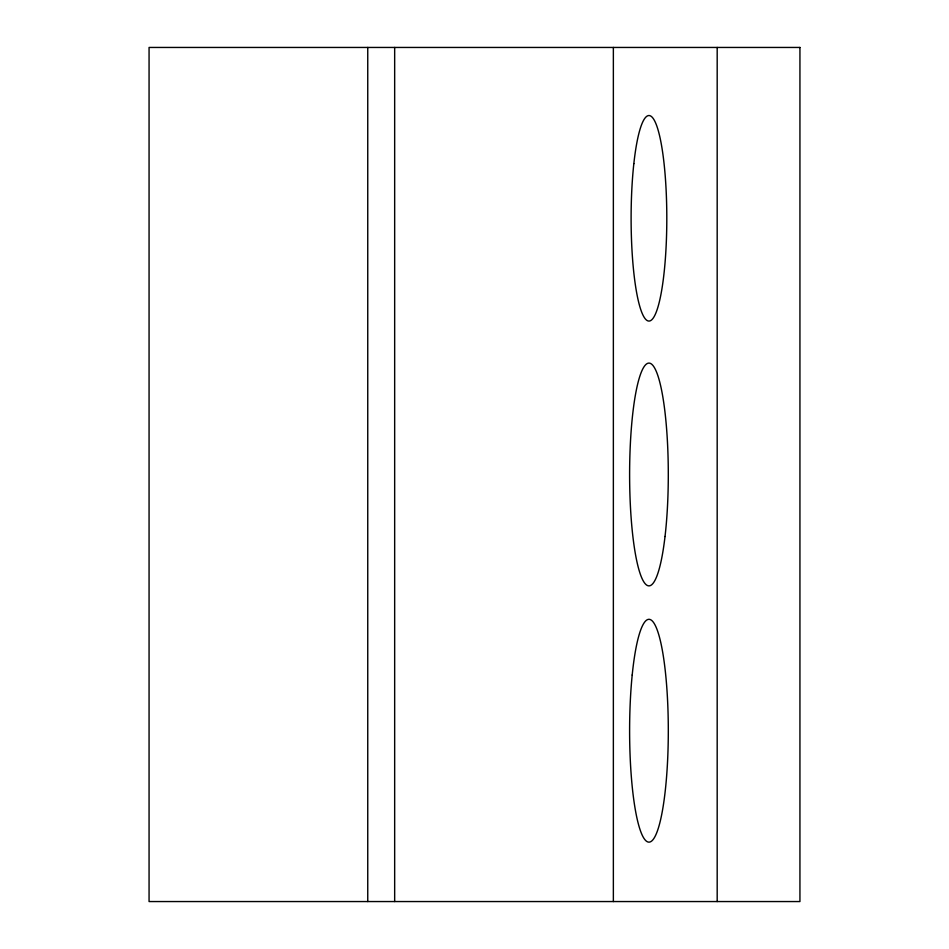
<?xml version="1.0" encoding="UTF-8"?>
<svg xmlns="http://www.w3.org/2000/svg" width="949" height="949" viewBox="0 0 949 949"><rect width="100%" height="100%" fill="white"/><g stroke="black" fill="none" stroke-linecap="round" stroke-linejoin="round"><path stroke-width="1.42" d="M717.183 47.45L717.183 901.55M613.362 47.45L613.362 901.55M394.665 47.45L394.665 901.55M367.749 47.45L367.749 901.55M799.936 47.45L149.064 47.45L149.064 901.55L799.936 901.55L799.936 47.45M632.2 675.024A111.401 19.348 90 0 0 648.95 842.131A111.401 19.348 90 0 0 665.712 675.024A111.401 19.348 90 0 0 632.2 675.024M665.024 536.493A111.401 19.348 -90 0 0 650.243 363.348A111.401 19.348 -90 0 0 631.595 523.658A111.401 19.348 -90 0 0 665.024 536.493M633.837 163.655A102.789 17.853 90 0 0 648.297 320.987A102.789 17.853 90 0 0 664.727 170.168A102.789 17.853 90 0 0 633.837 163.655"/></g></svg>
